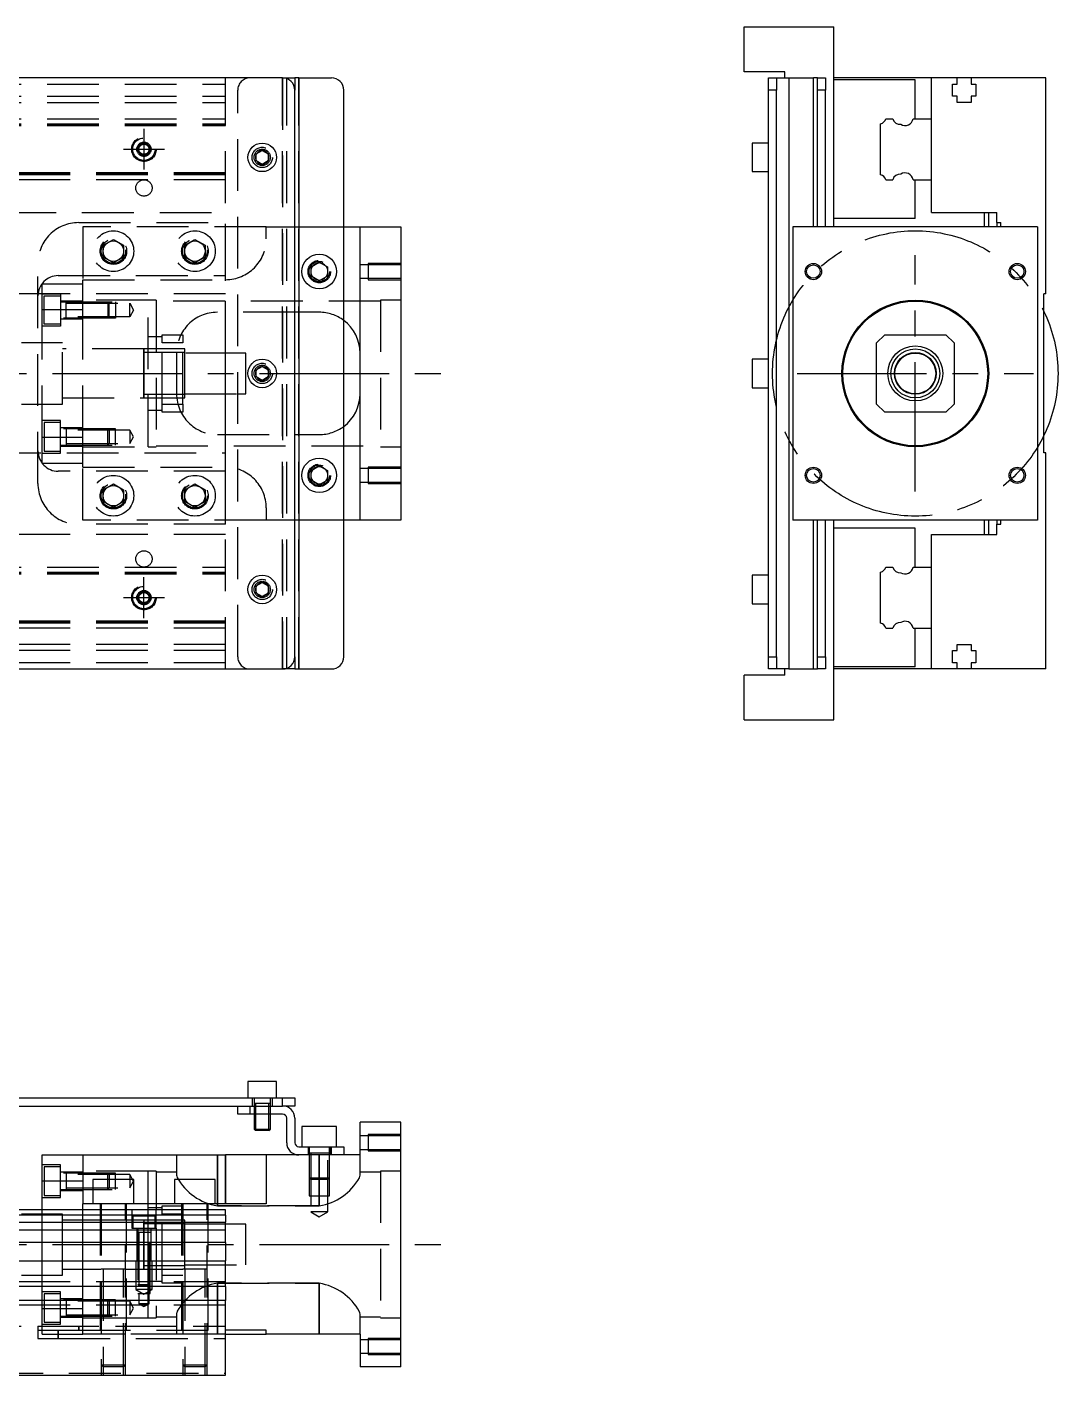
# Model space of a CAD drawing. Extents: x -13 to 741, y -276 to 87.
# Drawn here: x 488.3 to 741.2, y -245.7 to 85 of the extents above; entities that cross this region are included whole.
import ezdxf

# ---------------------------------------------------------------- set-up
doc = ezdxf.new("R2010")
doc.units = 0
doc.linetypes.add('CENTER', pattern=[50.8, 31.75, -6.35, 6.35, -6.35])
doc.linetypes.add('DASHED', pattern=[19.05, 12.7, -6.35])
doc.layers.get('0').update_dxf_attribs({"linetype": 'CONTINUOUS'})
doc.layers.add('CENTER', color=1, linetype='CENTER')

msp = doc.modelspace()

# ---------------------------------------------------------------- linework, layer by layer
at = {"color": 7, "linetype": 'CONTINUOUS'}
for p, q in [((664.16, 74), (664.16, 85)), ((664.16, 85), (686.16, 85)), ((686.16, 36), (686.16, 85)), ((674.16, 74), (664.16, 74)), ((674.16, 72.5), (674.16, 74)), ((551, 72.5), (3, 72.5)), ((551, 72.5), (554, 72.5)), ((554, 72.5), (554, 69.5)), ((555, 72.5), (554, 72.5)), ((554, -69.5), (554, 69.5)), ((555, 72.5), (555, -72.5)), ((555, 72.5), (563, 72.5)), ((566, -69.5), (566, 69.5)), ((670.16, 72.5), (672.16, 72.5)), ((670.16, 69.5), (670.16, 72.5)), ((672.16, 69.5), (670.16, 69.5)), ((670.16, -69.5), (670.16, 69.5)), ((672.16, 72.5), (675.16, 72.5)), ((672.16, 72.5), (672.16, 69.5)), ((672.16, -69.5), (672.16, 69.5)), ((675.16, 72.5), (675.16, -72.5)), ((675.16, 72.5), (681.16, 72.5)), ((681.16, 36), (681.16, 72.5)), ((682.16, 72.5), (681.16, 72.5)), ((682.16, 72.5), (684.16, 72.5)), ((682.16, 69.5), (682.16, 72.5)), ((684.16, 69.5), (682.16, 69.5)), ((682.16, 36), (682.16, 69.5)), ((684.16, 72.5), (684.16, 69.5)), ((684.16, 36), (684.16, 69.5)), ((710.16, 72.5), (686.16, 72.5)), ((706.16, 72), (686.16, 72)), ((706.16, 62.5), (706.16, 72)), ((710.16, 62.5), (710.16, 72.5)), ((716.46, 72.5), (710.16, 72.5)), ((715.31, 71), (716.46, 71)), ((715.31, 68), (715.31, 71)), ((719.86, 72.5), (716.46, 72.5)), ((716.46, 71), (716.46, 72.5)), ((719.86, 72.5), (719.86, 71)), ((738.16, 72.5), (719.86, 72.5)), ((719.86, 71), (721.01, 71)), ((721.01, 71), (721.01, 68)), ((738.16, 19.5), (738.16, 72.5)), ((716.46, 68), (715.31, 68)), ((716.46, 66.5), (716.46, 68)), ((719.86, 66.5), (716.46, 66.5)), ((719.86, 68), (719.86, 66.5)), ((721.01, 68), (719.86, 68)), ((697.66, 48.752272), (697.66, 61.247728)), ((698.912272, 62.5), (700.68668, 62.5)), ((705.637372, 62.5), (710.16, 62.5)), ((710.16, 47.5), (710.16, 62.5)), ((710.16, 47.5), (710.16, 62.5)), ((666.16, 56.5), (666.16, 53)), ((670.16, 56.5), (666.16, 56.5)), ((544.5, 53.866026), (546, 54.73205)), ((544.5, 52.133974), (544.5, 53.866026)), ((546, 54.73205), (547.5, 53.866026)), ((547.5, 53.866026), (547.5, 52.133974)), ((666.16, 53), (666.16, 49.5)), ((546, 51.26795), (544.5, 52.133974)), ((547.5, 52.133974), (546, 51.26795)), ((666.16, 49.5), (670.16, 49.5)), ((698.912272, 47.5), (700.68668, 47.5)), ((705.637372, 47.5), (710.16, 47.5)), ((706.16, 38), (706.16, 47.5)), ((710.16, 39.5), (710.16, 47.5)), ((706.16, 38), (686.16, 38)), ((710.16, 39.5), (726.16, 39.5)), ((723.16, 36), (723.16, 39.5)), ((724.16, 36), (724.16, 39.5)), ((726.16, 37), (726.16, 39.5)), ((726.16, 37), (727.16, 37)), ((726.16, 37), (726.16, 36)), ((727.16, 36), (727.16, 37)), ((566, 36), (570, 36)), ((570, -36), (570, 36)), ((570, 36), (580, 36)), ((580, 36), (580, -36)), ((676.16, 36), (676.16, -36)), ((736.16, 36), (676.16, 36)), ((736.16, 36), (736.16, -36)), ((558, 26.1547), (560, 27.309402)), ((560, 27.309402), (562, 26.1547)), ((558, 23.8453), (558, 26.1547)), ((560, 22.690598), (558, 23.8453)), ((562, 23.8453), (560, 22.690598)), ((562, 26.1547), (562, 23.8453)), ((738.16, 19.5), (737.66, 19.5)), ((737.66, -19.5), (737.66, 19.5)), ((698.66, 9.5), (696.66, 7.5)), ((696.66, -7.5), (696.66, 7.5)), ((698.66, 9.5), (713.66, 9.5)), ((715.66, 7.5), (713.66, 9.5)), ((715.66, 7.5), (715.66, -7.5)), ((666.16, 3.5), (666.16, 0)), ((670.16, 3.5), (666.16, 3.5)), ((544.5, 0.866026), (546, 1.73205)), ((544.5, -0.866026), (544.5, 0.866026)), ((546, 1.73205), (547.5, 0.866026)), ((547.5, 0.866026), (547.5, -0.866026)), ((666.16, 0), (666.16, -3.5)), ((546, -1.73205), (544.5, -0.866026)), ((547.5, -0.866026), (546, -1.73205)), ((666.16, -3.5), (670.16, -3.5)), ((696.66, -7.5), (698.66, -9.5)), ((713.66, -9.5), (698.66, -9.5)), ((713.66, -9.5), (715.66, -7.5)), ((738.16, -19.5), (737.66, -19.5)), ((738.16, -72.5), (738.16, -19.5)), ((558, -23.8453), (560, -22.690598)), ((560, -22.690598), (562, -23.8453)), ((558, -26.1547), (558, -23.8453)), ((560, -27.309402), (558, -26.1547)), ((562, -26.1547), (560, -27.309402)), ((562, -23.8453), (562, -26.1547)), ((570, -36), (566, -36)), ((580, -36), (570, -36)), ((736.16, -36), (676.16, -36)), ((681.16, -72.5), (681.16, -36)), ((682.16, -69.5), (682.16, -36)), ((684.16, -69.5), (684.16, -36)), ((686.16, -85), (686.16, -36)), ((723.16, -39.5), (723.16, -36)), ((724.16, -39.5), (724.16, -36)), ((726.16, -36), (726.16, -37)), ((727.16, -37), (727.16, -36)), ((706.16, -38), (686.16, -38)), ((706.16, -47.5), (706.16, -38)), ((710.16, -47.5), (710.16, -39.5)), ((710.16, -39.5), (726.16, -39.5)), ((726.16, -39.5), (726.16, -37)), ((726.16, -37), (727.16, -37)), ((666.16, -49.5), (666.16, -53)), ((670.16, -49.5), (666.16, -49.5)), ((697.66, -61.247728), (697.66, -48.752272)), ((698.912272, -47.5), (700.68668, -47.5)), ((705.637372, -47.5), (710.16, -47.5)), ((710.16, -62.5), (710.16, -47.5)), ((710.16, -62.5), (710.16, -47.5)), ((544.5, -52.133974), (546, -51.26795)), ((544.5, -53.866026), (544.5, -52.133974)), ((546, -51.26795), (547.5, -52.133974)), ((547.5, -52.133974), (547.5, -53.866026)), ((546, -54.73205), (544.5, -53.866026)), ((547.5, -53.866026), (546, -54.73205)), ((666.16, -53), (666.16, -56.5)), ((666.16, -56.5), (670.16, -56.5)), ((698.912272, -62.5), (700.68668, -62.5)), ((705.637372, -62.5), (710.16, -62.5)), ((706.16, -72), (706.16, -62.5)), ((710.16, -72.5), (710.16, -62.5)), ((715.31, -71), (715.31, -68)), ((715.31, -68), (716.46, -68)), ((716.46, -68), (716.46, -66.5)), ((716.46, -66.5), (719.86, -66.5)), ((719.86, -66.5), (719.86, -68)), ((719.86, -68), (721.01, -68)), ((721.01, -68), (721.01, -71)), ((3, -72.5), (551, -72.5)), ((554, -72.5), (551, -72.5)), ((554, -69.5), (554, -72.5)), ((554, -72.5), (555, -72.5)), ((555, -72.5), (563, -72.5)), ((670.16, -69.5), (672.16, -69.5)), ((670.16, -72.5), (670.16, -69.5)), ((672.16, -72.5), (670.16, -72.5)), ((672.16, -69.5), (672.16, -72.5)), ((675.16, -72.5), (672.16, -72.5)), ((674.16, -74), (674.16, -72.5)), ((675.16, -72.5), (681.16, -72.5)), ((681.16, -72.5), (682.16, -72.5)), ((682.16, -69.5), (684.16, -69.5)), ((682.16, -72.5), (682.16, -69.5)), ((684.16, -72.5), (682.16, -72.5)), ((684.16, -69.5), (684.16, -72.5)), ((706.16, -72), (686.16, -72)), ((710.16, -72.5), (686.16, -72.5)), ((716.46, -72.5), (710.16, -72.5)), ((716.46, -71), (715.31, -71)), ((716.46, -72.5), (716.46, -71)), ((719.86, -72.5), (716.46, -72.5)), ((719.86, -71), (719.86, -72.5)), ((721.01, -71), (719.86, -71)), ((738.16, -72.5), (719.86, -72.5)), ((664.16, -85), (664.16, -74)), ((674.16, -74), (664.16, -74)), ((664.16, -85), (686.16, -85)), ((549.5, -173.72), (542.5, -173.72)), ((542.5, -173.72), (542.5, -177.72)), ((549.5, -177.72), (549.5, -173.72)), ((352, -177.72), (551, -177.72)), ((551, -179.72), (551, -177.72)), ((551, -177.72), (554, -177.72)), ((554, -177.72), (554, -179.72)), ((352, -179.72), (543, -179.72)), ((540, -181.72), (540, -179.72)), ((543, -181.72), (540, -181.72)), ((543, -179.72), (543, -181.72)), ((543, -179.72), (551, -179.72)), ((543, -179.72), (551, -179.72)), ((551, -181.72), (543, -181.72)), ((544, -181.72), (544, -185.37)), ((544.35, -181.72), (544.35, -185.72)), ((547.65, -185.72), (547.65, -181.72)), ((548, -185.37), (548, -181.72)), ((554, -179.72), (551, -179.72)), ((552, -188.72), (552, -182.72)), ((554, -182.72), (554, -188.72)), ((564.25, -184.72), (555.75, -184.72)), ((555.75, -184.72), (555.75, -189.72)), ((564.25, -189.72), (564.25, -184.72)), ((570, -191.72), (570, -183.72)), ((580, -183.72), (570, -183.72)), ((580, -243.72), (580, -183.72)), ((544, -185.37), (548, -185.37)), ((544, -185.37), (544.35, -185.72)), ((547.65, -185.72), (544.35, -185.72)), ((547.65, -185.72), (548, -185.37)), ((492, -191.72), (502, -191.72)), ((492, -198.067524), (492, -191.72)), ((502, -191.72), (502, -203.72)), ((502, -191.72), (537, -191.72)), ((537, -203.72), (537, -191.72)), ((547, -191.72), (537, -191.72)), ((555, -191.72), (547, -191.72)), ((547, -191.72), (547, -203.72)), ((555, -189.72), (563, -189.72)), ((563, -191.72), (555, -191.72)), ((563, -191.72), (563, -189.72)), ((563, -189.72), (566, -189.72)), ((566, -191.72), (563, -191.72)), ((566, -189.72), (566, -191.72)), ((570, -191.72), (566, -191.72)), ((492, -198.067524), (502, -198.067524)), ((492, -205.22), (492, -198.067524)), ((514.5, -197.72), (504.5, -197.72)), ((504.5, -197.72), (504.5, -203.72)), ((514.5, -203.72), (514.5, -197.72)), ((534.5, -197.72), (524.5, -197.72)), ((524.5, -197.72), (524.5, -203.72)), ((534.5, -203.72), (534.5, -197.72)), ((502, -205.22), (502, -203.72)), ((547, -203.72), (502, -203.72)), ((537, -205.22), (347.5, -205.22)), ((537, -206.472272), (347.5, -206.472272)), ((347.5, -208.24668), (537, -208.24668)), ((517, -209.72), (517, -208.02)), ((537, -206.472272), (537, -205.22)), ((537, -206.472272), (537, -208.24668)), ((537, -210.143076), (537, -208.24668)), ((537, -210.143076), (347.5, -210.143076)), ((518, -208.595), (517, -208.595)), ((517, -210.72), (517, -209.72)), ((517, -213.519946), (517, -210.72)), ((519.75, -208.595), (518, -208.595)), ((521.5, -208.595), (519.75, -208.595)), ((526.5, -208.595), (521.5, -208.595)), ((527, -208.595), (526.5, -208.595)), ((537, -213.197372), (537, -210.143076)), ((537, -213.197372), (347.5, -213.197372)), ((517, -219.720006), (517, -213.519946)), ((537, -213.197372), (537, -217.72)), ((17, -217.72), (537, -217.72)), ((537, -224.02), (537, -217.72)), ((517, -218.845), (527, -218.845)), ((537, -224.02), (17, -224.02)), ((537, -224.02), (537, -227.42)), ((537, -227.42), (17, -227.42)), ((537, -245.72), (537, -227.42)), ((547, -234.72), (537, -234.72)), ((547, -235.72), (547, -234.72)), ((537, -235.72), (547, -235.72)), ((570, -235.72), (547, -235.72)), ((570, -235.72), (570, -243.72)), ((580, -243.72), (570, -243.72)), ((17, -245.72), (537, -245.72))]:
    msp.add_line(p, q, dxfattribs=at)
at = {"color": 3, "linetype": 'DASHED'}
for p, q in [((17, 71), (537, 71)), ((537, -72.5), (537, 72.5)), ((540, -69.5), (540, 69.5)), ((551, -72.5), (551, 72.5)), ((551, 72.5), (551, -72.5)), ((552, -72.5), (552, 72.5)), ((555, -72.5), (555, 72.5)), ((17, 68), (537, 68)), ((17, 66.5), (537, 66.5)), ((17, 62.5), (537, 62.5)), ((17, 61.247728), (537, 61.247728)), ((17, 61.1147), (537, 61.1147)), ((17, 61.1), (537, 61.1)), ((17, 60.8), (537, 60.8)), ((515.75, 55.721688), (517, 56.443376)), ((517, 56.443376), (518.25, 55.721688)), ((515.75, 54.278312), (515.75, 55.721688)), ((517, 53.556624), (515.75, 54.278312)), ((518.25, 54.278312), (517, 53.556624)), ((518.25, 55.721688), (518.25, 54.278312)), ((518.477374, 55.25955), (518.5, 55)), ((544, 53), (544.030168, 53.346066)), ((537, 49.2), (17, 49.2)), ((537, 48.9), (17, 48.9)), ((537, 48.8853), (17, 48.8853)), ((537, 48.752272), (17, 48.752272)), ((537, 47.5), (17, 47.5)), ((463.708204, 39.5), (537, 39.5)), ((501, 37), (537, 37)), ((537, 24), (537, 37)), ((502, 36), (502, 23)), ((547, 36), (502, 36)), ((547, 33), (547, 36)), ((547, 36), (554, 36)), ((554, 36), (566, 36)), ((507, 31.443376), (509.5, 32.886752)), ((507, 28.556624), (507, 31.443376)), ((509.5, 32.886752), (512, 31.443376)), ((512, 31.443376), (512, 28.556624)), ((512.477798, 30.364306), (512.5, 30)), ((527, 31.443376), (529.5, 32.886752)), ((527, 28.556624), (527, 31.443376)), ((529.5, 32.886752), (532, 31.443376)), ((532, 31.443376), (532, 28.556624)), ((532.477798, 30.364306), (532.5, 30)), ((491, -27), (491, 27)), ((509.5, 27.113248), (507, 28.556624)), ((512, 28.556624), (509.5, 27.113248)), ((529.5, 27.113248), (527, 28.556624)), ((532, 28.556624), (529.5, 27.113248)), ((572, 26.65), (570, 26.65)), ((572, 26.999994), (572, 23.000006)), ((580, 26.999994), (572, 26.999994)), ((580, 26.65), (572, 26.65)), ((496, 24), (537, 24)), ((537, 5), (537, 24)), ((557.5, 25), (557.52689, 25.365682)), ((570, 23.35), (572, 23.35)), ((572, 23.35), (580, 23.35)), ((492, 15.652476), (492, 22)), ((492, 22), (502, 22)), ((502, 15.652476), (502, 23)), ((502, 23), (537, 23)), ((502, 15.652476), (502, 22)), ((572, 23.000006), (580, 23.000006)), ((537, 19.5), (78.969694, 19.5)), ((492, 19.55635), (496.5, 19.55635)), ((492.5, 12.05635), (492.5, 19.05635)), ((492.5, 19.05635), (496.5, 19.05635)), ((496.5, 19.55635), (496.5, 11.55635)), ((496.5, 17.80635), (502, 17.80635)), ((496.5, 17.556359), (510, 17.556344)), ((497.9, 13.556344), (497.9, 17.556354)), ((497.9, 17.20635), (513.5, 17.20635)), ((518, 18), (502, 18)), ((518, 18), (502, 18)), ((508.15, 17.55635), (508.15, 13.55635)), ((508.15, 17.55635), (508.5, 17.20635)), ((508.5, 13.90635), (508.5, 17.20635)), ((510, 17.556344), (510, 13.556354)), ((513.5, 13.90635), (513.5, 17.20635)), ((513.5, 17.20635), (514.452628, 15.55635)), ((518, -18), (518, 18)), ((520, 18), (518, 18)), ((520, 18), (520, -18)), ((575, 17.75), (520, 17.75)), ((575, 18), (575, -18)), ((580, 18), (575, 18)), ((492, -15.652476), (492, 15.652476)), ((492, 15.652476), (502, 15.652476)), ((510, 13.556354), (496.5, 13.556339)), ((502, 13.30635), (496.5, 13.30635)), ((513.5, 13.90635), (497.9, 13.90635)), ((502, -15.652476), (502, 15.652476)), ((502, -15.652476), (502, 15.652476)), ((508.5, 13.90635), (508.15, 13.55635)), ((514.452628, 15.55635), (513.5, 13.90635)), ((554, 15), (535, 15)), ((560, 15), (554, 15)), ((496.5, 11.55635), (492, 11.55635)), ((496.5, 12.05635), (492.5, 12.05635)), ((492, 7.5), (486.995, 7.5)), ((497, 7.5), (492, 7.5)), ((497, -7.5), (497, 7.5)), ((497, -7.5), (497, 7.5)), ((521.5, 9), (518, 9)), ((521.5, 9.5), (526.5, 9.5)), ((521.5, 7.5), (521.5, 9.5)), ((521.5, -7.5), (521.5, 7.5)), ((526.5, 7.5), (521.5, 7.5)), ((526.5, 9.5), (526.5, 7.5)), ((526.5, -7.5), (526.5, 7.5)), ((517.005, 6), (497, 6)), ((516.995, 6), (497, 6)), ((526.5, 6), (516.995, 6)), ((517.005, 6), (516.995, 6)), ((517, -6.000006), (517, 6.000006)), ((517, 5.125), (517, 6.000006)), ((517, 5.325034), (517, 6)), ((517, 6), (517, -5.999164)), ((517, 5.125), (517, -5.125)), ((527, 5.125), (517, 5.125)), ((526.5, 6), (517.005, 6)), ((525, 5), (525, -5)), ((527, 6), (526.5, 6)), ((527, -6), (527, 6)), ((540, 5), (527, 5)), ((537, -5), (537, 5)), ((542, 5), (540, 5)), ((542, -5), (542, 5)), ((547.973226, 0.326156), (548, 0)), ((497, -6), (517.005, -6)), ((497, -6), (516.995, -6)), ((516.995, -6), (526.5, -6)), ((516.995, -6), (517.005, -6)), ((517, -6.000006), (517, -5.125)), ((517, -5.125), (527, -5.125)), ((517, -6), (517, -5.325218)), ((517, -5.999164), (517, -6)), ((517.005, -6), (526.5, -6)), ((526.5, -6), (527, -6)), ((527, -5), (540, -5)), ((537, -24), (537, -5)), ((540, -5), (542, -5)), ((486.995, -7.5), (492, -7.5)), ((492, -7.5), (497, -7.5)), ((518, -9), (521.5, -9)), ((521.5, -7.5), (526.5, -7.5)), ((521.5, -9.5), (521.5, -7.5)), ((526.5, -9.5), (521.5, -9.5)), ((526.5, -7.5), (526.5, -9.5)), ((496.5, -11.55635), (492, -11.55635)), ((492.5, -12.05635), (492.5, -19.05635)), ((496.5, -12.05635), (492.5, -12.05635)), ((496.5, -19.55635), (496.5, -11.55635)), ((492, -15.652476), (502, -15.652476)), ((492, -22), (492, -15.652476)), ((502, -13.30635), (496.5, -13.30635)), ((510, -13.556354), (496.5, -13.556339)), ((497.9, -13.556344), (497.9, -17.556354)), ((513.5, -13.90635), (497.9, -13.90635)), ((502, -22), (502, -15.652476)), ((502, -23), (502, -15.652476)), ((508.15, -17.55635), (508.15, -13.55635)), ((508.5, -13.90635), (508.15, -13.55635)), ((508.5, -13.90635), (508.5, -17.20635)), ((510, -17.556344), (510, -13.556354)), ((513.5, -13.90635), (513.5, -17.20635)), ((514.452628, -15.55635), (513.5, -13.90635)), ((513.5, -17.20635), (514.452628, -15.55635)), ((535, -15), (554, -15)), ((554, -15), (560, -15)), ((78.969694, -19.5), (537, -19.5)), ((492, -19.55635), (496.5, -19.55635)), ((492.5, -19.05635), (496.5, -19.05635)), ((496.5, -17.556359), (510, -17.556344)), ((496.5, -17.80635), (502, -17.80635)), ((497.9, -17.20635), (513.5, -17.20635)), ((502, -18), (518, -18)), ((502, -18), (518, -18)), ((508.15, -17.55635), (508.5, -17.20635)), ((518, -18), (520, -18)), ((520, -17.75), (575, -17.75)), ((575, -18), (580, -18)), ((492, -22), (502, -22)), ((502, -23), (537, -23)), ((502, -36), (502, -23)), ((572, -23.000006), (572, -26.999994)), ((580, -23.000006), (572, -23.000006)), ((537, -24), (496, -24)), ((537, -37), (537, -24)), ((557.5, -25), (557.52689, -24.634318)), ((572, -23.35), (570, -23.35)), ((580, -23.35), (572, -23.35)), ((507, -28.556624), (509.5, -27.113248)), ((507, -31.443376), (507, -28.556624)), ((509.5, -27.113248), (512, -28.556624)), ((512, -28.556624), (512, -31.443376)), ((512.477798, -29.635694), (512.5, -30)), ((526.5, -30), (526.520026, -29.653944)), ((527, -28.556624), (529.5, -27.113248)), ((527, -31.443376), (527, -28.556624)), ((529.5, -27.113248), (532, -28.556624)), ((532, -28.556624), (532, -31.443376)), ((570, -26.65), (572, -26.65)), ((572, -26.65), (580, -26.65)), ((572, -26.999994), (580, -26.999994)), ((509.5, -32.886752), (507, -31.443376)), ((512, -31.443376), (509.5, -32.886752)), ((529.5, -32.886752), (527, -31.443376)), ((532, -31.443376), (529.5, -32.886752)), ((547, -33), (547, -36)), ((547, -36), (502, -36)), ((554, -36), (547, -36)), ((566, -36), (554, -36)), ((537, -39.5), (463.708204, -39.5)), ((537, -37), (501, -37)), ((17, -47.5), (537, -47.5)), ((17, -48.752272), (537, -48.752272)), ((17, -48.8853), (537, -48.8853)), ((17, -48.9), (537, -48.9)), ((17, -49.2), (537, -49.2)), ((544, -53), (544.030168, -52.653934)), ((515.75, -54.278312), (517, -53.556624)), ((515.75, -55.721688), (515.75, -54.278312)), ((517, -56.443376), (515.75, -55.721688)), ((517, -53.556624), (518.25, -54.278312)), ((518.25, -55.721688), (517, -56.443376)), ((518.25, -54.278312), (518.25, -55.721688)), ((518.477374, -54.74045), (518.5, -55)), ((537, -60.8), (17, -60.8)), ((537, -61.1), (17, -61.1)), ((537, -61.1147), (17, -61.1147)), ((537, -61.247728), (17, -61.247728)), ((537, -62.5), (17, -62.5)), ((537, -66.5), (17, -66.5)), ((537, -68), (17, -68)), ((537, -71), (17, -71)), ((543.5, -177.72), (543.5, -179.72)), ((544, -177.72), (544, -181.72)), ((548, -181.72), (548, -177.72)), ((548.5, -179.72), (548.5, -177.72)), ((540, -179.72), (543, -179.72)), ((548.000006, -179.12), (543.999994, -179.12)), ((544.000006, -179.72), (544.000006, -181.72)), ((544.35, -179.12), (544.35, -181.72)), ((547.65, -181.72), (547.65, -179.12)), ((547.999994, -181.72), (547.999994, -179.72)), ((572, -187.07), (570, -187.07)), ((572, -186.720006), (572, -190.719994)), ((580, -186.720006), (572, -186.720006)), ((580, -187.07), (572, -187.07)), ((525, -191.72), (525, -196.688778)), ((535, -204.229874), (535, -191.72)), ((535, -191.72), (535, -203.72)), ((537, -191.72), (537, -203.72)), ((557.25, -189.72), (557.25, -191.72)), ((562.500006, -191.32), (557.499994, -191.32)), ((557.499995, -189.72), (557.500006, -201.72)), ((557.9, -191.32), (557.9, -205.72)), ((560, -191.72), (560, -204.229874)), ((560, -204.229874), (560, -191.72)), ((562.1, -205.72), (562.1, -191.32)), ((562.499994, -201.72), (562.500005, -189.72)), ((562.75, -191.72), (562.75, -189.72)), ((570, -190.37), (572, -190.37)), ((570, -196.688778), (570, -191.72)), ((572, -190.37), (580, -190.37)), ((572, -190.719994), (580, -190.719994)), ((496.5, -194.16365), (492, -194.16365)), ((492.5, -194.66365), (492.5, -198.16365)), ((496.5, -194.66365), (492.5, -194.66365)), ((496.5, -202.16365), (496.5, -194.16365)), ((492.5, -198.16365), (492.5, -201.66365)), ((502, -195.91365), (496.5, -195.91365)), ((510, -196.163656), (496.5, -196.163641)), ((497.9, -196.163643), (497.9, -200.163659)), ((513.5, -196.51365), (497.9, -196.51365)), ((518, -195.72), (502, -195.72)), ((508.15, -198.16365), (508.15, -196.16365)), ((508.5, -196.51365), (508.15, -196.16365)), ((508.15, -200.16365), (508.15, -198.16365)), ((508.5, -196.51365), (508.5, -198.16365)), ((508.5, -198.16365), (508.5, -199.81365)), ((510, -200.163646), (510, -196.163656)), ((513.5, -196.51365), (513.5, -199.81365)), ((514.452628, -198.16365), (513.5, -196.51365)), ((513.5, -199.81365), (514.452628, -198.16365)), ((518, -203.72), (518, -195.72)), ((520, -195.72), (518, -195.72)), ((520, -195.72), (520, -205.22)), ((525, -195.97), (520, -195.97)), ((525, -196.688778), (525.034792, -196.9557)), ((525.034792, -196.9557), (525.13642, -197.261226)), ((557.5, -197.32), (562.5, -197.32)), ((557.5, -197.32), (557.9, -197.72)), ((562.1, -197.72), (557.9, -197.72)), ((562.1, -197.72), (562.5, -197.32)), ((569.823178, -197.354328), (569.954746, -196.99671)), ((569.954746, -196.99671), (570, -196.688778)), ((575, -195.97), (570, -195.97)), ((575, -195.72), (575, -231.72)), ((580, -195.72), (575, -195.72)), ((492.5, -201.66365), (496.5, -201.66365)), ((496.5, -200.163661), (510, -200.163646)), ((496.5, -200.41365), (502, -200.41365)), ((497.9, -199.81365), (513.5, -199.81365)), ((508.15, -200.16365), (508.5, -199.81365)), ((557.500006, -201.72), (562.499994, -201.72)), ((492, -202.16365), (496.5, -202.16365)), ((506.25, -203.72), (506.25, -234.72)), ((506.500006, -203.72), (506.500006, -245.72)), ((512.499994, -245.72), (512.499994, -203.72)), ((512.75, -234.72), (512.75, -203.72)), ((518, -205.22), (518, -203.72)), ((521.5, -204.72), (518, -204.72)), ((521.5, -204.22), (526.5, -204.22)), ((521.5, -205.22), (521.5, -204.22)), ((526.25, -203.72), (526.25, -234.72)), ((526.500006, -203.72), (526.500006, -245.72)), ((532.499994, -245.72), (532.499994, -203.72)), ((532.75, -234.72), (532.75, -203.72)), ((535, -203.72), (535, -204.229874)), ((535, -204.229874), (560, -204.229874)), ((560, -204.229874), (535, -204.229874)), ((492, -206.22), (487, -206.22)), ((492, -217.72), (492, -205.22)), ((497, -206.22), (492, -206.22)), ((497, -213.72), (497, -206.22)), ((502, -207.72), (497, -207.72)), ((502, -217.72), (502, -205.22)), ((506.5, -207.72), (502, -207.72)), ((512.5, -207.72), (506.5, -207.72)), ((514.25, -207.72), (512.5, -207.72)), ((514, -205.22), (514, -209.72)), ((519.75, -206.72), (514.25, -206.72)), ((514.25, -206.72), (514.25, -209.72)), ((517, -207.72), (514.25, -207.72)), ((517, -207.72), (516.995, -207.72)), ((517, -207.72), (517, -207.720836)), ((517.005, -207.72), (517, -207.72)), ((518, -207.72), (517, -207.72)), ((517, -207.720836), (517, -209.719258)), ((518, -206.72), (518, -205.22)), ((518, -209.72), (518, -206.72)), ((519.75, -207.72), (518, -207.72)), ((519.75, -209.72), (519.75, -206.72)), ((521.5, -207.72), (519.75, -207.72)), ((520, -209.72), (520, -205.22)), ((520, -209.72), (520, -205.22)), ((521.5, -206.22), (521.5, -205.22)), ((521.5, -221.22), (521.5, -206.22)), ((526.5, -206.22), (521.5, -206.22)), ((526.5, -207.72), (521.5, -207.72)), ((527, -207.72), (526.5, -207.72)), ((527, -213.72), (527, -207.72)), ((562.1, -205.72), (557.9, -205.72)), ((557.9, -205.72), (560, -206.932436)), ((560, -206.932436), (562.1, -205.72)), ((514, -209.72), (520, -209.72)), ((515.25, -209.72), (515.25, -217.72)), ((518.500006, -210.72), (515.499994, -210.72)), ((515.500006, -209.72), (515.500006, -225.72)), ((515.75, -210.72), (515.75, -225.72)), ((517, -209.719258), (517, -210.719914)), ((517, -210.719914), (517, -213.519974)), ((518, -210.719304), (518, -209.72)), ((518, -213.72), (518, -210.719304)), ((518.25, -225.72), (518.25, -210.72)), ((518.499994, -225.72), (518.499994, -209.72)), ((518.75, -217.72), (518.75, -209.72)), ((520, -209.72), (520, -231.72)), ((532.5, -208.72), (527, -208.72)), ((537, -208.72), (532.5, -208.72)), ((542, -208.72), (537, -208.72)), ((542, -213.72), (542, -208.72)), ((497, -217.72), (497, -213.72)), ((517, -213.519974), (517, -213.920054)), ((517, -213.920054), (517, -219.719164)), ((518, -225.72), (518, -213.72)), ((527, -219.72), (527, -213.72)), ((542, -218.72), (542, -213.72)), ((492, -224.02), (492, -217.72)), ((497, -221.22), (497, -217.72)), ((502, -224.02), (502, -217.72)), ((515, -217.72), (515, -224.72)), ((519, -224.72), (519, -217.72)), ((487, -221.22), (492, -221.22)), ((492, -221.22), (497, -221.22)), ((497, -219.72), (502, -219.72)), ((502, -219.72), (506.39999, -219.72)), ((512.500006, -219.72), (506.499994, -219.72)), ((507, -219.72), (507, -245.72)), ((512, -245.72), (512, -219.72)), ((512.60001, -219.72), (517.005, -219.72)), ((516.995, -219.72), (526.39999, -219.72)), ((517, -219.719164), (517, -219.72)), ((517.005, -219.72), (526.5, -219.72)), ((521.5, -221.22), (526.5, -221.22)), ((521.5, -223.22), (521.5, -221.22)), ((532.500006, -219.72), (526.499994, -219.72)), ((527, -218.72), (542, -218.72)), ((527, -219.72), (527, -245.72)), ((532, -245.72), (532, -219.72)), ((537, -222.87), (17, -222.87)), ((492, -227.42), (492, -224.02)), ((502, -227.42), (502, -224.02)), ((519, -224.72), (515, -224.72)), ((515, -224.72), (517, -225.8747)), ((515.5, -223.47), (518.5, -223.47)), ((515.5, -223.47), (515.75, -223.72)), ((518.25, -223.72), (515.75, -223.72)), ((517, -225.8747), (519, -224.72)), ((518, -222.72), (521.5, -222.72)), ((518.25, -223.72), (518.5, -223.47)), ((526.5, -223.22), (521.5, -223.22)), ((560, -223.210126), (535, -223.210126)), ((535, -223.210126), (560, -223.210126)), ((535, -235.72), (535, -223.210126)), ((535, -223.210126), (535, -227.42)), ((560, -223.210126), (560, -235.72)), ((560, -235.72), (560, -223.210126)), ((496.5, -225.27635), (492, -225.27635)), ((492, -229.372476), (492, -227.42)), ((492.5, -225.77635), (492.5, -227.42)), ((496.5, -225.77635), (492.5, -225.77635)), ((492.5, -227.42), (492.5, -229.27635)), ((496.5, -233.27635), (496.5, -225.27635)), ((502, -227.02635), (496.5, -227.02635)), ((510, -227.276354), (496.5, -227.276339)), ((497.9, -227.276344), (497.9, -231.276354)), ((513.5, -227.62635), (497.9, -227.62635)), ((502, -234.72), (502, -227.42)), ((508.29365, -227.42), (508.15, -227.27635)), ((508.15, -229.27635), (508.15, -227.42)), ((508.5, -227.62635), (508.29365, -227.42)), ((508.5, -227.62635), (508.5, -229.27635)), ((510, -227.42), (510, -227.276354)), ((510, -231.276344), (510, -227.42)), ((513.5, -227.62635), (513.5, -230.92635)), ((514.452628, -229.27635), (513.5, -227.62635)), ((515.500006, -225.72), (518.499994, -225.72)), ((515.75, -225.72), (515.75, -228.22)), ((518, -227.42), (518, -225.72)), ((518, -231.72), (518, -227.42)), ((518.25, -228.22), (518.25, -225.72)), ((535, -227.42), (535, -234.72)), ((537, -228.57), (17, -228.57)), ((492, -229.372476), (502, -229.372476)), ((492, -233.72), (492, -229.372476)), ((492.5, -229.27635), (492.5, -232.77635)), ((496.5, -231.276359), (510, -231.276344)), ((497.9, -230.92635), (513.5, -230.92635)), ((508.15, -231.27635), (508.15, -229.27635)), ((508.15, -231.27635), (508.5, -230.92635)), ((508.5, -229.27635), (508.5, -230.92635)), ((513.5, -230.92635), (514.452628, -229.27635)), ((518.25, -228.22), (515.75, -228.22)), ((515.75, -228.22), (517, -228.941688)), ((517, -228.941688), (518.25, -228.22)), ((520, -231.47), (525, -231.47)), ((525.005138, -230.6539), (525, -230.751222)), ((525, -230.751222), (525, -235.72)), ((525.04561, -230.441616), (525.005138, -230.6539)), ((525.174588, -230.09071), (525.04561, -230.441616)), ((569.96557, -230.485558), (569.86358, -230.178774)), ((570, -230.751222), (569.96557, -230.485558)), ((570, -235.72), (570, -230.751222)), ((570, -231.47), (575, -231.47)), ((17, -233.72), (537, -233.72)), ((491, -233.72), (537, -233.72)), ((491, -233.72), (491, -234.72)), ((491, -234.72), (501, -234.72)), ((491, -234.72), (491, -236.72)), ((492, -233.27635), (496.5, -233.27635)), ((492, -235.72), (492, -233.72)), ((492.5, -232.77635), (496.5, -232.77635)), ((496, -236.72), (496, -234.72)), ((496, -234.72), (496, -235.72)), ((496.5, -231.52635), (502, -231.52635)), ((501, -234.72), (501, -233.72)), ((501, -233.72), (501, -234.72)), ((501, -234.72), (537, -234.72)), ((502, -231.72), (506.5, -231.72)), ((502, -235.72), (502, -234.72)), ((506.5, -231.72), (507, -231.72)), ((507, -231.72), (512, -231.72)), ((512, -231.72), (512.5, -231.72)), ((512.5, -231.72), (518, -231.72)), ((518, -231.72), (520, -231.72)), ((535, -234.72), (535, -235.72)), ((575, -231.72), (580, -231.72)), ((491, -236.72), (496, -236.72)), ((492, -235.72), (502, -235.72)), ((496, -235.72), (496, -236.72)), ((496, -236.72), (537, -236.72)), ((506.5, -235.72), (502, -235.72)), ((507, -235.72), (506.5, -235.72)), ((512, -235.72), (507, -235.72)), ((512.5, -235.72), (512, -235.72)), ((526.5, -235.72), (512.5, -235.72)), ((527, -235.72), (526.5, -235.72)), ((532, -235.72), (527, -235.72)), ((532.5, -235.72), (532, -235.72)), ((537, -235.72), (532.5, -235.72)), ((572, -237.07), (570, -237.07)), ((572, -236.720006), (572, -240.719994)), ((580, -236.720006), (572, -236.720006)), ((580, -237.07), (572, -237.07)), ((570, -240.37), (572, -240.37)), ((572, -240.37), (580, -240.37)), ((572, -240.719994), (580, -240.719994)), ((506.5, -243.22), (512.5, -243.22)), ((506.5, -243.22), (507, -243.72)), ((512, -243.72), (507, -243.72)), ((512, -243.72), (512.5, -243.22)), ((526.5, -243.22), (532.5, -243.22)), ((526.5, -243.22), (527, -243.72)), ((532, -243.72), (527, -243.72)), ((532, -243.72), (532.5, -243.22)), ((79.499994, -245.22), (537, -245.22))]:
    msp.add_line(p, q, dxfattribs=at)
for centre, radius in [((517, 55), 3), ((517, 55), 2.75), ((517, 55), 1.75), ((517, 55), 1.5), ((517, 55), 1.25), ((546, 53), 2.5), ((546, 53), 2), ((517, 45.5), 2), ((509.5, 30), 5), ((509.5, 30), 3.25), ((529.5, 30), 5), ((529.5, 30), 3.25), ((509.5, 30), 3), ((529.5, 30), 3), ((560, 25), 2.75), ((560, 25), 2.5), ((546, 0), 2.5), ((546, 0), 2), ((560, -25), 2.75), ((560, -25), 2.5), ((509.5, -30), 5), ((529.5, -30), 5), ((509.5, -30), 3.25), ((509.5, -30), 3), ((529.5, -30), 3.25), ((529.5, -30), 3), ((517, -45.5), 2), ((517, -55), 3), ((517, -55), 2.75), ((546, -53), 2.5), ((546, -53), 2), ((517, -55), 1.75), ((517, -55), 1.5), ((517, -55), 1.25)]:
    msp.add_circle(centre, radius, dxfattribs=at)
at = {"color": 7, "linetype": 'CONTINUOUS'}
for centre, radius in [((546, 53), 3.5), ((509.5, 30), 2.5), ((529.5, 30), 2.5), ((560, 25), 4.25), ((681.16, 25), 1.65), ((731.16, 25), 1.65), ((706.16, 0), 18), ((706.16, 0), 17.75), ((706.16, 0), 6.75), ((546, 0), 3.5), ((706.16, 0), 6), ((706.16, 0), 5.125), ((706.16, 0), 5), ((560, -25), 4.25), ((681.16, -25), 1.65), ((731.16, -25), 1.65), ((509.5, -30), 2.5), ((529.5, -30), 2.5), ((546, -53), 3.5)]:
    msp.add_circle(centre, radius, dxfattribs=at)
at = {"color": 3, "linetype": 'CONTINUOUS'}
for centre in [(681.16, 25), (731.16, 25), (681.16, -25), (731.16, -25)]:
    msp.add_circle(centre, 2, dxfattribs=at)
at = {"color": 3, "linetype": 'DASHED'}
for centre, radius, start, end in [((543, 69.5), 3, 90, 180), ((501, 27), 10, 90, 180), ((537, 33), 10, 270, 0), ((496, 19), 5, 90, 180), ((535, 5), 10, 90, 180), ((560, 5), 10, 53.130102, 90), ((535, -5), 10, 180, 270), ((560, -5), 10, 270, 306.869898), ((496, -19), 5, 180, 270), ((537, -33), 10, 0, 90), ((501, -27), 10, 180, 270), ((543, -69.5), 3, 180, 270), ((537.333832, -190.461627), 13.964648, 209.13802648, 260.37933944), ((557.794189, -190.623383), 13.784128, 279.20837209, 330.77035528), ((537.204832, -236.814198), 13.781584, 99.20596213, 150.79995752), ((557.805862, -236.780648), 13.746756, 28.70170283, 80.81566309)]:
    msp.add_arc(centre, radius, start, end, dxfattribs=at)
at = {"color": 7, "linetype": 'CONTINUOUS'}
for centre, radius, start, end in [((551, 69.5), 3, 0, 90), ((563, 69.5), 3, 0, 90), ((697.26, 62.9), 1.7, 283.608961, 346.391039), ((702.36, 62.8), 1.7, 190.164249, 277.540197), ((703.66, 62.8), 2, 237.42103, 351.373073), ((546, 53), 1.65, 155.380023, 180), ((546, 53), 1.65, 180, 204.619977), ((546, 53), 1.65, 144.619977, 155.380023), ((546, 53), 1.65, 95.380023, 144.619977), ((546, 53), 1.65, 84.619977, 95.380023), ((546, 53), 1.65, 35.380023, 84.619977), ((546, 53), 1.65, 24.619977, 35.380023), ((546, 53), 1.65, 335.380023, 24.619977), ((546, 53), 1.65, 204.619977, 215.380023), ((546, 53), 1.65, 215.380023, 264.619977), ((546, 53), 1.65, 264.619977, 275.380023), ((546, 53), 1.65, 275.380023, 324.619977), ((546, 53), 1.65, 324.619977, 335.380023), ((697.26, 47.1), 1.7, 13.608961, 76.391039), ((702.36, 47.2), 1.7, 82.459803, 169.835751), ((703.66, 47.2), 2, 8.626927, 122.57897), ((560, 25), 2.1, 102.24721, 137.75279), ((560, 25), 2.1, 77.75279, 102.24721), ((560, 25), 2.1, 42.24721, 77.75279), ((560, 25), 2.1, 162.24721, 180), ((560, 25), 2.1, 180, 197.75279), ((560, 25), 2.1, 137.75279, 162.24721), ((560, 25), 2.1, 197.75279, 222.24721), ((560, 25), 2.1, 222.24721, 257.75279), ((560, 25), 2.1, 282.24721, 317.75279), ((560, 25), 2.1, 17.75279, 42.24721), ((560, 25), 2.1, 317.75279, 342.24721), ((560, 25), 2.1, 342.24721, 17.75279), ((560, 25), 2.1, 257.75279, 282.24721), ((560, 5), 10, 0, 53.130102), ((546, 0), 1.65, 155.380023, 180), ((546, 0), 1.65, 180, 204.619977), ((546, 0), 1.65, 144.619977, 155.380023), ((546, 0), 1.65, 95.380023, 144.619977), ((546, 0), 1.65, 84.619977, 95.380023), ((546, 0), 1.65, 35.380023, 84.619977), ((546, 0), 1.65, 24.619977, 35.380023), ((546, 0), 1.65, 335.380023, 24.619977), ((546, 0), 1.65, 204.619977, 215.380023), ((546, 0), 1.65, 215.380023, 264.619977), ((546, 0), 1.65, 264.619977, 275.380023), ((546, 0), 1.65, 275.380023, 324.619977), ((546, 0), 1.65, 324.619977, 335.380023), ((560, -5), 10, 306.869898, 0), ((560, -25), 2.1, 102.24721, 137.75279), ((560, -25), 2.1, 77.75279, 102.24721), ((560, -25), 2.1, 42.24721, 77.75279), ((560, -25), 2.1, 162.24721, 180), ((560, -25), 2.1, 180, 197.75279), ((560, -25), 2.1, 137.75279, 162.24721), ((560, -25), 2.1, 197.75279, 222.24721), ((560, -25), 2.1, 222.24721, 257.75279), ((560, -25), 2.1, 282.24721, 317.75279), ((560, -25), 2.1, 17.75279, 42.24721), ((560, -25), 2.1, 317.75279, 342.24721), ((560, -25), 2.1, 342.24721, 17.75279), ((560, -25), 2.1, 257.75279, 282.24721), ((697.26, -47.1), 1.7, 283.608961, 346.391039), ((702.36, -47.2), 1.7, 190.164249, 277.540197), ((703.66, -47.2), 2, 237.42103, 351.373073), ((546, -53), 1.65, 155.380023, 180), ((546, -53), 1.65, 144.619977, 155.380023), ((546, -53), 1.65, 95.380023, 144.619977), ((546, -53), 1.65, 84.619977, 95.380023), ((546, -53), 1.65, 35.380023, 84.619977), ((546, -53), 1.65, 24.619977, 35.380023), ((546, -53), 1.65, 335.380023, 24.619977), ((546, -53), 1.65, 180, 204.619977), ((546, -53), 1.65, 204.619977, 215.380023), ((546, -53), 1.65, 215.380023, 264.619977), ((546, -53), 1.65, 264.619977, 275.380023), ((546, -53), 1.65, 275.380023, 324.619977), ((546, -53), 1.65, 324.619977, 335.380023), ((697.26, -62.9), 1.7, 13.608961, 76.391039), ((702.36, -62.8), 1.7, 82.459803, 169.835751), ((703.66, -62.8), 2, 8.626927, 122.57897), ((551, -69.5), 3, 270, 0), ((563, -69.5), 3, 270, 0), ((551, -182.72), 3, 0, 90), ((551, -182.72), 1, 0, 90), ((555, -188.72), 3, 180, 270), ((555, -188.72), 1, 180, 270)]:
    msp.add_arc(centre, radius, start, end, dxfattribs=at)
at = {"layer": 'CENTER', "color": 1, "linetype": 'CENTER'}
for p, q in [((517, 60), (517, 50)), ((512, 55), (522, 55)), ((706.16, -29), (706.16, 29)), ((-13.447893, 0), (594.546148, 0)), ((677.16, 0), (735.16, 0)), ((517, -60), (517, -50)), ((512, -55), (522, -55)), ((-13.447893, -213.72), (594.546148, -213.72))]:
    msp.add_line(p, q, dxfattribs=at)
msp.add_circle((706.16, 0), 35.000001, dxfattribs=at)

doc.saveas('drawing.dxf')
